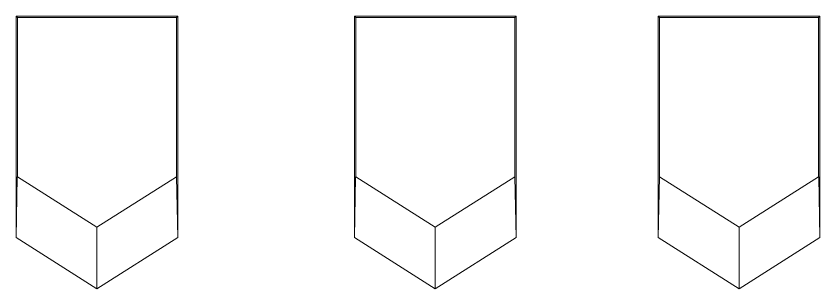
# Model space of a CAD drawing. Header units: millimetres. Extents: x -46169 to 135069, y -86316 to 18123.
# Drawn here: x 111928 to 113088, y -80545 to -80151 of the extents above; entities that cross this region are included whole.
import ezdxf

# ---------------------------------------------------------------- set-up
doc = ezdxf.new("R2010")
doc.units = ezdxf.units.MM
doc.header["$MEASUREMENT"] = 0
doc.linetypes.add('Wipeout_Contour', pattern=[1000, 0, -1000])
doc.layers.add('New_A-35-M_FFE_Sanitary', color=7, linetype='Continuous')
doc.layers.add('New_A-35-M_FFE_Sanitary_Pen_No__4', color=7, linetype='Continuous', lineweight=20)

# ---------------------------------------------------------------- blocks, each defined once
blk = doc.blocks.new('Section Elem_59_3', base_point=(188935.4, -81480.2))
at = {"color": 254, "linetype": 'Wipeout_Contour', "lineweight": 0, "ltscale": 692564.16431}
blk.add_wipeout([(112856.7, -80152.4), (112854.8, -80150.5), (112854.8, -80470.5), (112856.6, -80382.8), (112856.7, -80382.9)], dxfattribs=at).dxf.layer = 'New_A-35-M_FFE_Sanitary'
at = {"color": 254, "linetype": 'Wipeout_Contour', "lineweight": 0, "ltscale": 554600.420388}
blk.add_wipeout([(112856.6, -80382.8), (112854.8, -80470.5), (112971.5, -80544.9), (112971.4, -80455.8)], dxfattribs=at).dxf.layer = 'New_A-35-M_FFE_Sanitary'
at = {"color": 254, "linetype": 'Wipeout_Contour', "lineweight": 0, "ltscale": 693028.092953}
blk.add_wipeout([(112856.7, -80152.4), (112856.7, -80382.9), (112971.5, -80455.8), (113086.3, -80382.9), (113086.3, -80152.4)], dxfattribs=at).dxf.layer = 'New_A-35-M_FFE_Sanitary'
at = {"layer": 'New_A-35-M_FFE_Sanitary_Pen_No__4', "linetype": 'Continuous'}
for p, q in [((112856.6, -80382.8), (112854.8, -80470.5)), ((112856.7, -80382.9), (112856.6, -80382.8))]:
    blk.add_line(p, q, dxfattribs=at)
at = {"color": 254, "linetype": 'Wipeout_Contour', "lineweight": 0, "ltscale": 554066.035529}
blk.add_wipeout([(112854.8, -80150.5), (112856.7, -80152.4), (113086.3, -80152.4), (113088.2, -80150.5)], dxfattribs=at).dxf.layer = 'New_A-35-M_FFE_Sanitary'
at = {"color": 254, "linetype": 'Wipeout_Contour', "lineweight": 0, "ltscale": 416078.792977}
blk.add_wipeout([(112971.5, -80455.8), (112971.4, -80455.8), (112971.4, -80455.9)], dxfattribs=at).dxf.layer = 'New_A-35-M_FFE_Sanitary'
at = {"layer": 'New_A-35-M_FFE_Sanitary_Pen_No__4', "linetype": 'Continuous'}
for p, q in [((112856.7, -80152.4), (112854.8, -80150.5)), ((112854.8, -80470.5), (112854.8, -80150.5)), ((112856.7, -80382.9), (112856.7, -80152.4))]:
    blk.add_line(p, q, dxfattribs=at)
at = {"color": 254, "linetype": 'Wipeout_Contour', "lineweight": 0, "ltscale": 554977.865036}
blk.add_wipeout([(113086.5, -80382.8), (112971.4, -80455.9), (112971.5, -80544.9), (113088.2, -80470.5)], dxfattribs=at).dxf.layer = 'New_A-35-M_FFE_Sanitary'
at = {"layer": 'New_A-35-M_FFE_Sanitary_Pen_No__4', "linetype": 'Continuous'}
for p, q in [((112971.5, -80455.8), (112856.7, -80382.9)), ((112971.4, -80455.9), (112971.4, -80455.8)), ((112971.4, -80455.9), (112971.5, -80455.8)), ((112971.5, -80544.9), (112971.4, -80455.9)), ((112854.8, -80470.5), (112971.5, -80544.9))]:
    blk.add_line(p, q, dxfattribs=at)
at = {"color": 254, "linetype": 'Wipeout_Contour', "lineweight": 0, "ltscale": 693506.686429}
blk.add_wipeout([(113086.3, -80152.4), (113086.3, -80382.9), (113086.5, -80382.8), (113088.2, -80470.5), (113088.2, -80150.5)], dxfattribs=at).dxf.layer = 'New_A-35-M_FFE_Sanitary'
at = {"layer": 'New_A-35-M_FFE_Sanitary_Pen_No__4', "linetype": 'Continuous'}
for p, q in [((112854.8, -80150.5), (113088.2, -80150.5)), ((113086.3, -80152.4), (112856.7, -80152.4)), ((113088.2, -80150.5), (113086.3, -80152.4)), ((113086.3, -80152.4), (113086.3, -80382.9)), ((113088.2, -80150.5), (113088.2, -80470.5)), ((113086.3, -80382.9), (112971.5, -80455.8)), ((113086.5, -80382.8), (113086.3, -80382.9)), ((113086.5, -80382.8), (113088.2, -80470.5)), ((113088.2, -80470.5), (112971.5, -80544.9))]:
    blk.add_line(p, q, dxfattribs=at)
blk = doc.blocks.new('Section Elem_63_3', base_point=(188935.4, -81480.2))
at = {"color": 254, "linetype": 'Wipeout_Contour', "lineweight": 0, "ltscale": 688794.0895}
blk.add_wipeout([(111928.1, -80470.5), (111929.8, -80382.8), (111930, -80382.9), (111930, -80152.4), (111928.1, -80150.5)], dxfattribs=at).dxf.layer = 'New_A-35-M_FFE_Sanitary'
at = {"color": 254, "linetype": 'Wipeout_Contour', "lineweight": 0, "ltscale": 551585.812335}
blk.add_wipeout([(111928.1, -80470.5), (112044.8, -80544.9), (112044.7, -80455.8), (111929.8, -80382.8)], dxfattribs=at).dxf.layer = 'New_A-35-M_FFE_Sanitary'
at = {"color": 254, "linetype": 'Wipeout_Contour', "lineweight": 0, "ltscale": 689256.669472}
blk.add_wipeout([(111930, -80152.4), (111930, -80382.9), (112044.8, -80455.8), (112159.5, -80382.9), (112159.5, -80152.4)], dxfattribs=at).dxf.layer = 'New_A-35-M_FFE_Sanitary'
at = {"layer": 'New_A-35-M_FFE_Sanitary_Pen_No__4', "linetype": 'Continuous'}
for p, q in [((111929.8, -80382.8), (111928.1, -80470.5)), ((111930, -80382.9), (111929.8, -80382.8))]:
    blk.add_line(p, q, dxfattribs=at)
at = {"color": 254, "linetype": 'Wipeout_Contour', "lineweight": 0, "ltscale": 551046.946182}
blk.add_wipeout([(112161.4, -80150.5), (111928.1, -80150.5), (111930, -80152.4), (112159.5, -80152.4)], dxfattribs=at).dxf.layer = 'New_A-35-M_FFE_Sanitary'
at = {"color": 254, "linetype": 'Wipeout_Contour', "lineweight": 0, "ltscale": 413817.369059}
blk.add_wipeout([(112044.8, -80455.8), (112044.7, -80455.8), (112044.7, -80455.9)], dxfattribs=at).dxf.layer = 'New_A-35-M_FFE_Sanitary'
at = {"layer": 'New_A-35-M_FFE_Sanitary_Pen_No__4', "linetype": 'Continuous'}
for p, q in [((111930, -80152.4), (111928.1, -80150.5)), ((111928.1, -80470.5), (111928.1, -80150.5)), ((111930, -80382.9), (111930, -80152.4))]:
    blk.add_line(p, q, dxfattribs=at)
at = {"color": 254, "linetype": 'Wipeout_Contour', "lineweight": 0, "ltscale": 551962.20739}
blk.add_wipeout([(112159.7, -80382.8), (112044.7, -80455.9), (112044.8, -80544.9), (112161.4, -80470.5)], dxfattribs=at).dxf.layer = 'New_A-35-M_FFE_Sanitary'
at = {"layer": 'New_A-35-M_FFE_Sanitary_Pen_No__4', "linetype": 'Continuous'}
for p, q in [((112044.8, -80455.8), (111930, -80382.9)), ((112044.7, -80455.9), (112044.7, -80455.8)), ((112044.7, -80455.9), (112044.8, -80455.8)), ((112044.8, -80544.9), (112044.7, -80455.9)), ((111928.1, -80470.5), (112044.8, -80544.9))]:
    blk.add_line(p, q, dxfattribs=at)
at = {"color": 254, "linetype": 'Wipeout_Contour', "lineweight": 0, "ltscale": 689733.994789}
blk.add_wipeout([(112159.5, -80152.4), (112159.5, -80382.9), (112159.7, -80382.8), (112161.4, -80470.5), (112161.4, -80150.5)], dxfattribs=at).dxf.layer = 'New_A-35-M_FFE_Sanitary'
at = {"layer": 'New_A-35-M_FFE_Sanitary_Pen_No__4', "linetype": 'Continuous'}
for p, q in [((111928.1, -80150.5), (112161.4, -80150.5)), ((112159.5, -80152.4), (111930, -80152.4)), ((112161.4, -80150.5), (112159.5, -80152.4)), ((112159.5, -80152.4), (112159.5, -80382.9)), ((112161.4, -80150.5), (112161.4, -80470.5)), ((112159.5, -80382.9), (112044.8, -80455.8)), ((112159.7, -80382.8), (112159.5, -80382.9)), ((112159.7, -80382.8), (112161.4, -80470.5)), ((112161.4, -80470.5), (112044.8, -80544.9))]:
    blk.add_line(p, q, dxfattribs=at)
blk = doc.blocks.new('Section Elem_64_3', base_point=(188935.4, -81480.2))
at = {"color": 254, "linetype": 'Wipeout_Contour', "lineweight": 0, "ltscale": 690778.986654}
blk.add_wipeout([(112416.3, -80470.5), (112418.1, -80382.8), (112418.3, -80382.9), (112418.3, -80152.4), (112416.3, -80150.5)], dxfattribs=at).dxf.layer = 'New_A-35-M_FFE_Sanitary'
at = {"color": 254, "linetype": 'Wipeout_Contour', "lineweight": 0, "ltscale": 553172.964269}
blk.add_wipeout([(112416.3, -80470.5), (112533, -80544.9), (112532.9, -80455.8), (112418.1, -80382.8)], dxfattribs=at).dxf.layer = 'New_A-35-M_FFE_Sanitary'
at = {"color": 254, "linetype": 'Wipeout_Contour', "lineweight": 0, "ltscale": 691242.279865}
blk.add_wipeout([(112418.3, -80152.4), (112418.3, -80382.9), (112533, -80455.8), (112647.8, -80382.9), (112647.8, -80152.4)], dxfattribs=at).dxf.layer = 'New_A-35-M_FFE_Sanitary'
at = {"layer": 'New_A-35-M_FFE_Sanitary_Pen_No__4', "linetype": 'Continuous'}
for p, q in [((112418.1, -80382.8), (112416.3, -80470.5)), ((112418.3, -80382.9), (112418.1, -80382.8))]:
    blk.add_line(p, q, dxfattribs=at)
at = {"color": 254, "linetype": 'Wipeout_Contour', "lineweight": 0, "ltscale": 552636.464096}
blk.add_wipeout([(112649.7, -80150.5), (112416.3, -80150.5), (112418.3, -80152.4), (112647.8, -80152.4)], dxfattribs=at).dxf.layer = 'New_A-35-M_FFE_Sanitary'
at = {"color": 254, "linetype": 'Wipeout_Contour', "lineweight": 0, "ltscale": 415007.980383}
blk.add_wipeout([(112533, -80455.8), (112532.9, -80455.8), (112532.9, -80455.9)], dxfattribs=at).dxf.layer = 'New_A-35-M_FFE_Sanitary'
at = {"layer": 'New_A-35-M_FFE_Sanitary_Pen_No__4', "linetype": 'Continuous'}
for p, q in [((112418.3, -80152.4), (112416.3, -80150.5)), ((112416.3, -80470.5), (112416.3, -80150.5)), ((112418.3, -80382.9), (112418.3, -80152.4))]:
    blk.add_line(p, q, dxfattribs=at)
at = {"color": 254, "linetype": 'Wipeout_Contour', "lineweight": 0, "ltscale": 553549.914411}
blk.add_wipeout([(112648, -80382.8), (112532.9, -80455.9), (112533, -80544.9), (112649.7, -80470.5)], dxfattribs=at).dxf.layer = 'New_A-35-M_FFE_Sanitary'
at = {"layer": 'New_A-35-M_FFE_Sanitary_Pen_No__4', "linetype": 'Continuous'}
for p, q in [((112533, -80455.8), (112418.3, -80382.9)), ((112532.9, -80455.9), (112532.9, -80455.8)), ((112532.9, -80455.9), (112533, -80455.8)), ((112533, -80544.9), (112532.9, -80455.9)), ((112416.3, -80470.5), (112533, -80544.9))]:
    blk.add_line(p, q, dxfattribs=at)
at = {"color": 254, "linetype": 'Wipeout_Contour', "lineweight": 0, "ltscale": 691720.275919}
blk.add_wipeout([(112647.8, -80152.4), (112647.8, -80382.9), (112648, -80382.8), (112649.7, -80470.5), (112649.7, -80150.5)], dxfattribs=at).dxf.layer = 'New_A-35-M_FFE_Sanitary'
at = {"layer": 'New_A-35-M_FFE_Sanitary_Pen_No__4', "linetype": 'Continuous'}
for p, q in [((112416.3, -80150.5), (112649.7, -80150.5)), ((112647.8, -80152.4), (112418.3, -80152.4)), ((112649.7, -80150.5), (112647.8, -80152.4)), ((112647.8, -80152.4), (112647.8, -80382.9)), ((112649.7, -80150.5), (112649.7, -80470.5)), ((112647.8, -80382.9), (112533, -80455.8)), ((112648, -80382.8), (112647.8, -80382.9)), ((112648, -80382.8), (112649.7, -80470.5)), ((112649.7, -80470.5), (112533, -80544.9))]:
    blk.add_line(p, q, dxfattribs=at)

msp = doc.modelspace()

# ---------------------------------------------------------------- block references
at = {"layer": 'New_A-35-M_FFE_Sanitary'}
for name in ['Section Elem_63_3', 'Section Elem_64_3', 'Section Elem_59_3']:
    msp.add_blockref(name, (188935.4, -81480.2), dxfattribs=at)

doc.saveas('drawing.dxf')
